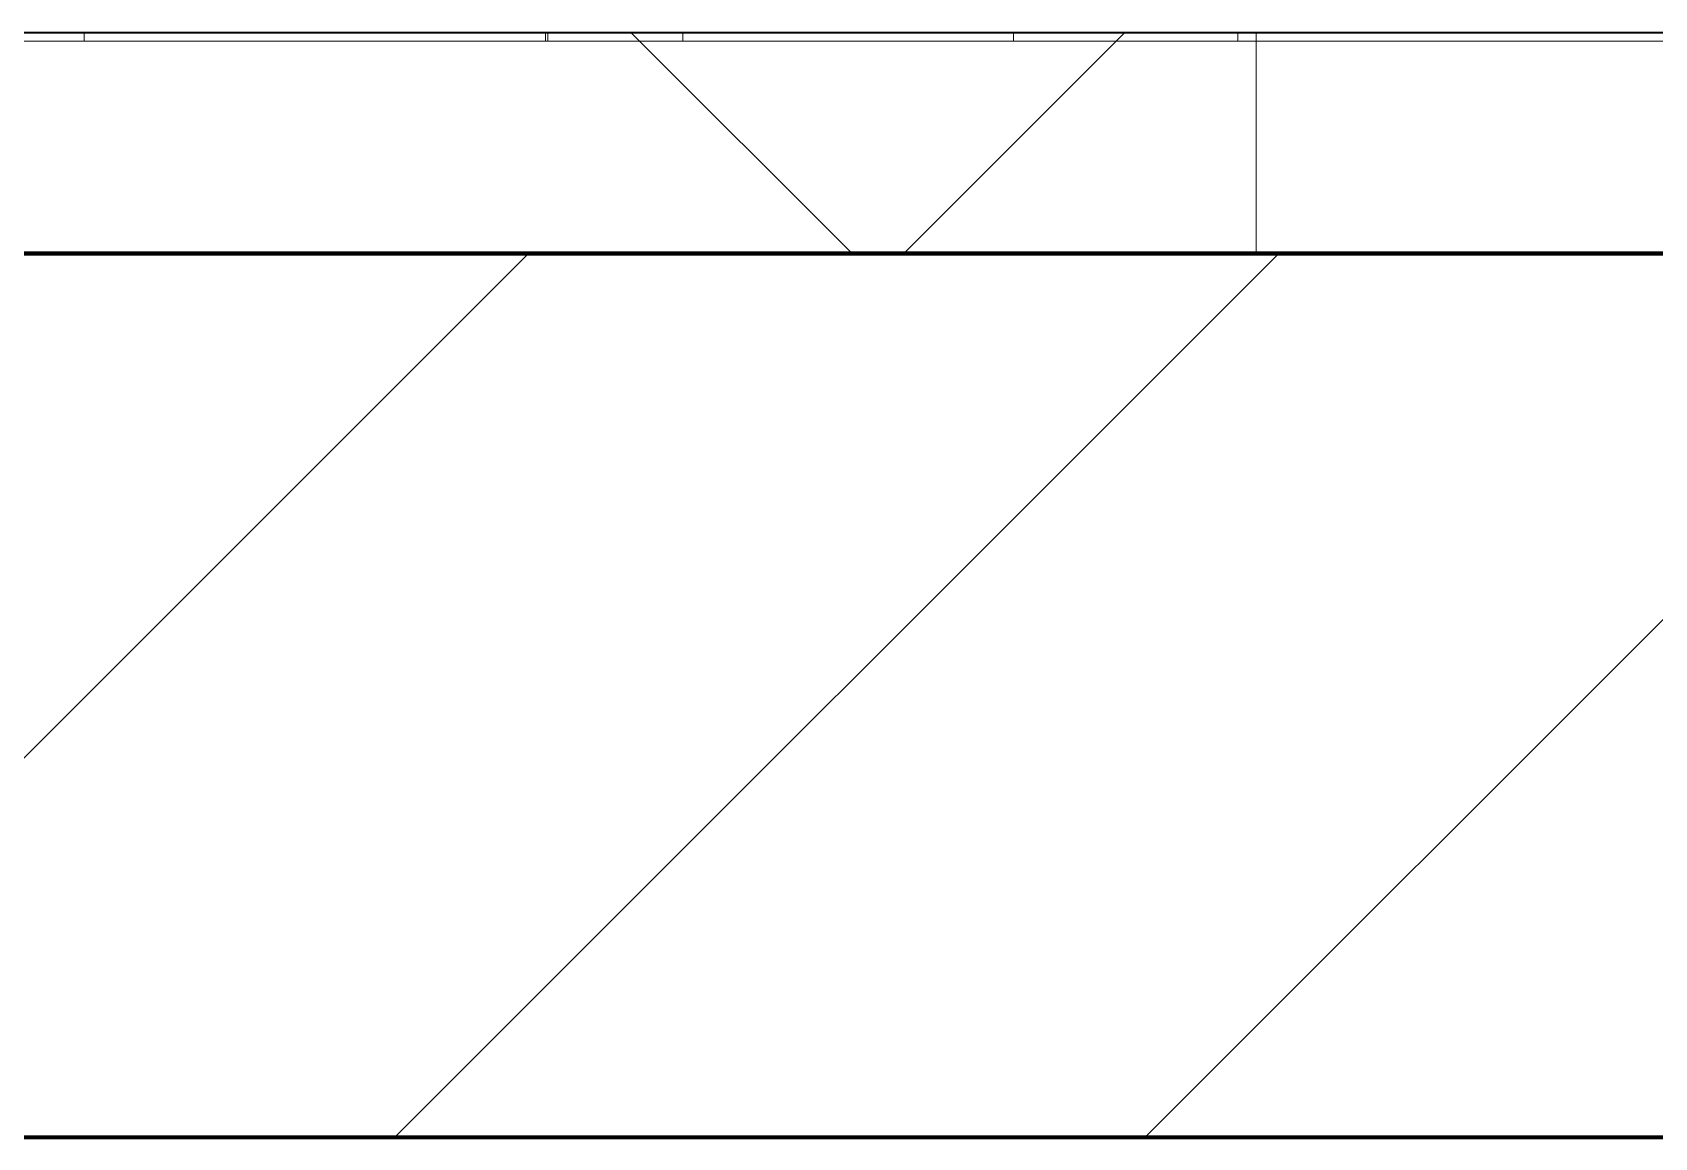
# Model space of a CAD drawing. Header units: millimetres. Extents: x -920231 to -841213, y -17301 to 22361.
# Drawn here: x -861659.2 to -861292.3, y -3375.9 to -3125.9 of the extents above; entities that cross this region are included whole.
import ezdxf

# ---------------------------------------------------------------- set-up
doc = ezdxf.new("R2010")
doc.units = ezdxf.units.MM
for name, color, linetype, lineweight in [('A-GLAZ-CURT', 2, 'Continuous', 9), ('A-WALL', 5, 'Continuous', 35), ('A-WALL-FNSH', 2, 'Continuous', 35), ('A-WALL-PATT', 1, 'Continuous', 35)]:
    doc.layers.add(name, color=color, linetype=linetype, lineweight=lineweight)

# ---------------------------------------------------------------- blocks, each defined once
blk = doc.blocks.new('PPLS-PP19_Custom Tile Pattern - Custom Tile Pattern-V83-4230-01 ENLARGED MULTI-PURPOSE LEVEL - REFLECTED CEILING PLAN - SHEET 1')
at = {"layer": 'A-GLAZ-CURT'}
for p, q in [((34.85, 0), (139.22, 0)), ((34.85, -2), (34.85, 0)), ((139.22, 0), (139.22, -2)), ((170.29, 0), (245.04, 0)), ((170.29, -2), (170.29, 0)), ((195.99, 0), (213.31, 0)), ((213.31, 0), (195.99, 0)), ((230.06, 0), (300, 0)), ((245.04, 0), (245.04, -2)), ((295.8, 0), (300, 0)), ((295.8, -2), (295.8, 0)), ((300, 0), (300, -2)), ((-300, -2), (300, -2)), ((139.22, -2), (34.85, -2)), ((139.77, 0), (139.77, -2)), ((245.04, -2), (170.29, -2)), ((300, -2), (295.8, -2)), ((300, -2), (300, -50)), ((300, -50), (-300, -50))]:
    blk.add_line(p, q, dxfattribs=at)
for points, knots in [([(-126.5, 0), (-122.44, 0), (-108.71, 0), (-86.68, 0), (-63.44, 0), (-54.4, 0), (-48.53, 0), (-30.79, 0), (-18.03, 0), (8.61, 0), (15.02, 0), (22.91, 0), (31, 0), (36.29, 0), (39.94, 0), (40.43, 0)], [-5231.017328, -5231.017328, -5231.017328, -5231.017328, -4994.692869, -4542.524482, -4008.285538, -3689.699207, -3546.54457, -3315.260113, -2864.387349, -2439.246196, -2084.094819, -1956.422387, -1818.904206, -1645.594513, -1619.124411, -1619.124411, -1619.124411, -1619.124411]), ([(31.18, 0), (25.97, 0), (11.99, 0), (-16.92, 0), (-47.42, 0), (-65.35, 0), (-66.28, 0), (-66.31, 0)], [-4496.803627, -4496.803627, -4496.803627, -4496.803627, -4222.080604, -3745.412743, -2981.410125, -2542.574734, -2526.906796, -2526.906796, -2526.906796, -2526.906796]), ([(76.63, 0), (74.8, 0), (67.65, 0), (53.52, 0), (37, 0), (24.07, 0), (12.82, 0), (-2.9, 0), (-20.62, 0), (-32.81, 0), (-44.85, 0), (-51.43, 0), (-51.79, 0)], [-3095.572228, -3095.572228, -3095.572228, -3095.572228, -2950.589685, -2634.532728, -2313.748533, -2106.613311, -1925.670641, -1617.263037, -1290.787923, -1039.307308, -819.71621, -644.910881, -644.910881, -644.910881, -644.910881]), ([(30.82, 0), (29.27, 0), (20.14, 0), (3.54, 0), (-14.52, 0), (-28.7, 0), (-31.12, 0)], [-10462.034656, -10462.034656, -10462.034656, -10462.034656, -10363.088938, -9884.23066, -9424.652049, -9303.357311, -9303.357311, -9303.357311, -9303.357311]), ([(-31.1, 0), (-28.22, 0), (-16.89, 0), (8.83, 0), (43.36, 0), (70.92, 0), (82.12, 0), (83.66, 0)], [-6056.719018, -6056.719018, -6056.719018, -6056.719018, -5862.463379, -5340.621928, -4573.028122, -4094.177415, -3869.465285, -3869.465285, -3869.465285, -3869.465285]), ([(40.22, 0), (35.23, 0), (24.1, 0), (2.64, 0), (-17.6, 0), (-28.63, 0), (-30.74, 0)], [-4066.332663, -4066.332663, -4066.332663, -4066.332663, -3766.694881, -3333.063701, -2994.501669, -2710.888442, -2710.888442, -2710.888442, -2710.888442]), ([(-30.52, 0), (-27.11, 0), (-17.83, 0), (5.99, 0), (22.06, 0), (37.44, 0), (45.92, 0), (57.76, 0), (64.47, 0), (72.74, 0), (75.22, 0), (76.03, 0), (76.21, 0)], [-2323.618664, -2323.618664, -2323.618664, -2323.618664, -2142.497158, -1716.209403, -1206.526904, -1089.329421, -901.315459, -753.071572, -495.328968, -421.953223, -334.951786, -290.452333, -290.452333, -290.452333, -290.452333]), ([(-28.57, 0), (-26.93, 0), (-20.29, 0), (-11.45, 0), (2.08, 0), (13.15, 0), (21.24, 0), (24.62, 0), (24.72, 0), (24.72, 0)], [-5361.429781, -5361.429781, -5361.429781, -5361.429781, -5261.36855, -5050.479954, -4785.90057, -4596.498881, -4445.288762, -4384.376941, -4376.041937, -4376.041937, -4376.041937, -4376.041937]), ([(-15.19, 0), (-13.07, 0), (7.48, 0), (42.82, 0), (88.72, 0), (120.63, 0), (138.28, 0), (138.53, 0)], [-461.142613, -461.142613, -461.142613, -461.142613, -429.606584, -390.253598, -346.313304, -291.370682, -290.5735, -290.5735, -290.5735, -290.5735]), ([(103.09, 0), (101.08, 0), (86.31, 0), (63.34, 0), (35.84, 0), (18.55, 0), (11.55, 0), (9.01, 0)], [-375.435014, -375.435014, -375.435014, -375.435014, -369.147452, -330.153101, -307.516438, -285.83788, -269.307637, -269.307637, -269.307637, -269.307637]), ([(24.69, 0), (24.54, 0), (20.99, 0), (15.48, 0), (10.8, 0), (9.63, 0)], [-4368.572414, -4368.572414, -4368.572414, -4368.572414, -4306.476363, -4080.000647, -3772.857994, -3772.857994, -3772.857994, -3772.857994]), ([(18.16, 0), (19.15, 0), (24.25, 0), (25.66, 0), (26.12, 0)], [-5700.113719, -5700.113719, -5700.113719, -5700.113719, -5554.232259, -5302.431367, -5302.431367, -5302.431367, -5302.431367]), ([(112.61, 0), (110.31, 0), (104.62, 0), (92.38, 0), (85.59, 0), (74.4, 0), (62.26, 0), (51.85, 0), (43.81, 0), (29.53, 0), (20.67, 0), (18.85, 0), (18.16, 0)], [-8045.692497, -8045.692497, -8045.692497, -8045.692497, -7723.759874, -7531.75727, -7135.649961, -6924.452779, -6738.82075, -6548.303034, -6314.283804, -6135.05769, -5972.647715, -5832.674503, -5832.674503, -5832.674503, -5832.674503]), ([(27.44, 0), (27.9, 0), (29.54, 0), (38.07, 0), (53.39, 0), (71.67, 0), (84.83, 0), (86.01, 0), (92.51, 0), (94.33, 0)], [-5037.309798, -5037.309798, -5037.309798, -5037.309798, -4887.603822, -4705.298446, -4353.683244, -3960.84581, -3759.045785, -3336.541051, -2783.776468, -2783.776468, -2783.776468, -2783.776468]), ([(53.18, 0), (53.06, 0), (52.22, 0), (44.99, 0), (36.46, 0), (30.82, 0)], [-622.740158, -622.740158, -622.740158, -622.740158, -566.066452, -360.610861, 0, 0, 0, 0]), ([(136.44, 0), (121.66, 0), (86.93, 0), (51.16, 0), (31.18, 0)], [-106.750556, -106.750556, -106.750556, -106.750556, -59.610984, 0, 0, 0, 0]), ([(111.41, 0), (109.32, 0), (96.29, 0), (76.86, 0), (57.82, 0), (46.51, 0), (41.18, 0), (36.02, 0), (35.54, 0), (35.54, 0)], [-410.537058, -410.537058, -410.537058, -410.537058, -401.860199, -357.622665, -341.267687, -334.000314, -326.15566, -319.318397, -317.489778, -317.489778, -317.489778, -317.489778]), ([(36.29, 0), (37.77, 0), (48.82, 0), (64.79, 0), (95.91, 0), (124.45, 0), (132.42, 0), (134.6, 0)], [-314.598523, -314.598523, -314.598523, -314.598523, -305.899624, -287.17622, -249.500363, -194.761443, -152.241002, -152.241002, -152.241002, -152.241002]), ([(70.61, 0), (66.16, 0), (55.8, 0), (45.31, 0), (41.09, 0), (40.72, 0)], [-4647.237329, -4647.237329, -4647.237329, -4647.237329, -4326.416877, -4098.545751, -4076.385161, -4076.385161, -4076.385161, -4076.385161]), ([(40.73, 0), (43.91, 0), (51.65, 0), (58.74, 0), (61.34, 0), (61.45, 0)], [-1613.791326, -1613.791326, -1613.791326, -1613.791326, -1443.202566, -1228.752106, -1120.932285, -1120.932285, -1120.932285, -1120.932285]), ([(41.05, 0), (43.13, 0), (51.67, 0), (71.92, 0), (96.03, 0), (108.85, 0), (112.55, 0)], [-125.706337, -125.706337, -125.706337, -125.706337, -118.513713, -97.899267, -63.759246, -51.656848, -51.656848, -51.656848, -51.656848]), ([(61.47, 0), (61.47, 0), (61.21, 0), (54.61, 0), (53.71, 0), (53.56, 0)], [-1113.311073, -1113.311073, -1113.311073, -1113.311073, -1096.402191, -891.204116, -747.28819, -747.28819, -747.28819, -747.28819]), ([(76.22, 0), (75.58, 0), (73.64, 0), (71.05, 0), (70.61, 0)], [-193.634889, -193.634889, -193.634889, -193.634889, -31.537676, 0, 0, 0, 0]), ([(94.4, 0), (94.4, 0), (94.64, 0), (99.11, 0), (105.9, 0), (110.42, 0), (111.57, 0)], [-2348.345796, -2348.345796, -2348.345796, -2348.345796, -2310.419338, -2233.599744, -2052.234781, -1988.411763, -1988.411763, -1988.411763, -1988.411763]), ([(129.02, 0), (129, 0), (124.41, 0), (122.35, 0), (114.96, 0), (108.04, 0), (103.09, 0)], [-35.354907, -35.354907, -35.354907, -35.354907, -31.430235, -22.807238, -15.488593, 0, 0, 0, 0]), ([(111.67, 0), (110.86, 0), (109.19, 0), (105.66, 0), (105.23, 0), (105.23, 0)], [-9092.110255, -9092.110255, -9092.110255, -9092.110255, -9012.77275, -8966.157302, -8929.495943, -8929.495943, -8929.495943, -8929.495943]), ([(105.26, 0), (105.52, 0), (109.64, 0), (111.59, 0), (112.42, 0)], [-8920.561005, -8920.561005, -8920.561005, -8920.561005, -8814.835624, -8663.23713, -8663.23713, -8663.23713, -8663.23713]), ([(112.57, 0), (114.84, 0), (122.44, 0), (139.94, 0), (163.31, 0), (185.23, 0), (193.62, 0), (194.69, 0), (194.79, 0)], [-1969.706266, -1969.706266, -1969.706266, -1969.706266, -1843.028543, -1530.39897, -1095.004608, -529.74427, -295.064701, -265.121568, -265.121568, -265.121568, -265.121568]), ([(168.37, 0), (167.68, 0), (162.47, 0), (148.15, 0), (123.64, 0), (112.58, 0)], [-543.375029, -543.375029, -543.375029, -543.375029, -530.793311, -458.593899, -412.174797, -412.174797, -412.174797, -412.174797]), ([(114.39, 0), (114.2, 0), (113.77, 0), (113.25, 0), (112.96, 0)], [-8148.58938, -8148.58938, -8148.58938, -8148.58938, -8105.191388, -8062.814755, -8062.814755, -8062.814755, -8062.814755]), ([(113.09, 0), (116.8, 0), (121.95, 0), (128.82, 0), (129.02, 0), (129.02, 0)], [-51.0682, -51.0682, -51.0682, -51.0682, -39.050993, -35.895543, -35.445596, -35.445596, -35.445596, -35.445596]), ([(157.9, 0), (156.77, 0), (151.67, 0), (143.29, 0), (134.04, 0), (126.24, 0), (118.6, 0), (115.53, 0), (113.92, 0), (113.66, 0)], [-10292.955006, -10292.955006, -10292.955006, -10292.955006, -10098.273015, -9847.788484, -9677.714971, -9567.007022, -9453.21225, -9220.200448, -9177.88488, -9177.88488, -9177.88488, -9177.88488]), ([(184.06, 0), (182.69, 0), (178.12, 0), (171, 0), (161.95, 0), (161.28, 0), (158.35, 0), (157.85, 0), (157.77, 0)], [-11236.475882, -11236.475882, -11236.475882, -11236.475882, -11105.624034, -10839.086983, -10768.332124, -10666.779182, -10580.760289, -10550.278881, -10550.278881, -10550.278881, -10550.278881]), ([(183.63, 0), (178.75, 0), (170.12, 0), (159.34, 0), (158.33, 0), (158.3, 0)], [-161.900483, -161.900483, -161.900483, -161.900483, -143.776725, -129.632772, -123.352749, -123.352749, -123.352749, -123.352749]), ([(159.07, 0), (159.13, 0), (160.84, 0), (165.21, 0), (174.15, 0), (185.98, 0), (208.82, 0), (219.42, 0), (230.06, 0)], [-115.643202, -115.643202, -115.643202, -115.643202, -114.681583, -87.660824, -65.295536, -41.623857, -24.459831, 0, 0, 0, 0]), ([(215.22, 0), (214.62, 0), (210.55, 0), (203.98, 0), (187.54, 0), (175.3, 0), (169.49, 0)], [-203.825446, -203.825446, -203.825446, -203.825446, -198.527383, -184.406837, -162.427601, -142.916156, -142.916156, -142.916156, -142.916156]), ([(170.29, 0), (170.39, 0), (171.48, 0), (172.17, 0), (172.45, 0)], [-59.471458, -59.471458, -59.471458, -59.471458, -56.742688, -29.735729, -29.735729, -29.735729, -29.735729]), ([(172.07, 0), (177.66, 0), (187.87, 0), (201.08, 0), (207.47, 0), (213.96, 0), (215.11, 0)], [-255.364076, -255.364076, -255.364076, -255.364076, -237.955587, -223.92608, -215.862851, -208.75215, -208.75215, -208.75215, -208.75215]), ([(300, 0), (286.53, 0), (254.22, 0), (213.46, 0), (191.17, 0), (184.39, 0)], [-285.253232, -285.253232, -285.253232, -285.253232, -244.693688, -187.987675, -162.842013, -162.842013, -162.842013, -162.842013]), ([(193.8, 0), (193.33, 0), (190.93, 0), (187.69, 0), (184.42, 0)], [-11665.349007, -11665.349007, -11665.349007, -11665.349007, -11565.880756, -11247.828351, -11247.828351, -11247.828351, -11247.828351]), ([(300, 0), (288.22, 0), (262, 0), (230.48, 0), (220, 0), (219.04, 0)], [-12528.858583, -12528.858583, -12528.858583, -12528.858583, -11905.454923, -11162.864862, -10859.773777, -10859.773777, -10859.773777, -10859.773777]), ([(219.84, 0), (220.8, 0), (227.72, 0), (240.28, 0), (245.04, 0)], [-10674.31991, -10674.31991, -10674.31991, -10674.31991, -10511.382485, -9932.504441, -9932.504441, -9932.504441, -9932.504441]), ([(284.78, 0), (284.83, 0), (285.23, 0), (287.47, 0), (293.59, 0), (297.76, 0), (300, 0)], [-4096.535135, -4096.535135, -4096.535135, -4096.535135, -4053.389046, -3959.664717, -3862.421465, -3746.95702, -3746.95702, -3746.95702, -3746.95702]), ([(295.8, 0), (294.18, 0), (290.94, 0), (286.68, 0), (285.79, 0)], [-4679.165325, -4679.165325, -4679.165325, -4679.165325, -4358.271401, -4213.061173, -4213.061173, -4213.061173, -4213.061173])]:
    blk.add_open_spline(points, degree=3, knots=knots, dxfattribs=at)
for points in [[(34.85, 0), (36.59, 0), (38.58, 0), (40.72, 0)], [(80.35, 0), (79.57, 0), (78.27, 0), (76.63, 0)], [(84.06, 0), (83.48, 0), (82.41, 0), (81.72, 0)], [(195.11, 0), (194.91, 0), (194.44, 0), (193.8, 0)]]:
    blk.add_open_spline(points, degree=3, dxfattribs=at)
blk = doc.blocks.new('PPLS-PP19_Custom Tile Pattern - Custom Tile Pattern-V84-4230-01 ENLARGED MULTI-PURPOSE LEVEL - REFLECTED CEILING PLAN - SHEET 1')
at = {"layer": 'A-GLAZ-CURT'}
for p, q in [((-300, 0), (-202.31, 0)), ((-300, -2), (-300, 0)), ((-293.07, 0), (-275.75, 0)), ((-275.75, 0), (-293.07, 0)), ((-222.32, 0), (-205, 0)), ((-205, 0), (-222.32, 0)), ((-300, -2), (300, -2)), ((-300, -50), (-300, -2)), ((-202.31, -2), (-300, -2)), ((300, -50), (-300, -50))]:
    blk.add_line(p, q, dxfattribs=at)
at = {"layer": 'A-GLAZ-CURT', "flags": 128}
for points in [[(-300, 0), (-291.7, 0), (-283.58, 0), (-275.62, 0), (-267.8, 0), (-260.12, 0), (-252.56, 0), (-245.12, 0), (-237.77, 0), (-230.5, 0), (-223.32, 0), (-216.2, 0), (-209.18, 0), (-202.31, 0)], [(-200.68, 0), (-206.74, 0), (-213.02, 0), (-219.49, 0), (-226.14, 0), (-232.95, 0), (-239.91, 0), (-247.01, 0), (-254.25, 0), (-261.61, 0), (-269.09, 0), (-276.68, 0), (-284.36, 0), (-292.14, 0), (-300, 0)]]:
    blk.add_lwpolyline(points, dxfattribs=at)
at = {"layer": 'A-GLAZ-CURT'}
for points, knots in [([(-300, 0), (-284.65, 0), (-236.57, 0), (-184.21, 0), (-151.15, 0), (-140.66, 0)], [-5323.127839, -5323.127839, -5323.127839, -5323.127839, -4502.809032, -2700.551212, -1671.606487, -1671.606487, -1671.606487, -1671.606487]), ([(-200.11, 0), (-204.71, 0), (-229.98, 0), (-262.56, 0), (-294.48, 0), (-300, 0)], [-15451.585892, -15451.585892, -15451.585892, -15451.585892, -15131.813646, -13729.592194, -13439.944408, -13439.944408, -13439.944408, -13439.944408]), ([(-137.88, 0), (-140.56, 0), (-147.66, 0), (-147.69, 0), (-158.72, 0), (-174.02, 0), (-185.59, 0), (-209.77, 0), (-232.01, 0), (-255.22, 0), (-262.59, 0), (-264.9, 0), (-265.4, 0)], [-3187.727384, -3187.727384, -3187.727384, -3187.727384, -2919.378265, -2477.344047, -2237.412286, -2029.680487, -1755.085331, -1400.429864, -858.079193, -543.655514, -208.940337, 0, 0, 0, 0]), ([(-258.6, 0), (-257.91, 0), (-254.26, 0), (-241.25, 0), (-225.99, 0), (-213.1, 0), (-205.23, 0), (-201.13, 0), (-200.11, 0)], [-5722.54675, -5722.54675, -5722.54675, -5722.54675, -5657.471696, -5413.335975, -5017.494783, -4832.723979, -4666.091899, -4610.119082, -4610.119082, -4610.119082, -4610.119082]), ([(-200.66, 0), (-207.98, 0), (-217.77, 0), (-231.26, 0), (-233.46, 0), (-234, 0)], [-1365.823924, -1365.823924, -1365.823924, -1365.823924, -978.033455, -846.069444, -682.911962, -682.911962, -682.911962, -682.911962]), ([(-233.49, 0), (-233.44, 0), (-232.38, 0), (-230.74, 0), (-225.3, 0), (-223.63, 0)], [-455.274641, -455.274641, -455.274641, -455.274641, -440.605512, -119.536984, 0, 0, 0, 0]), ([(-223.63, 0), (-219.39, 0), (-206.17, 0), (-188.58, 0), (-169.02, 0), (-152.12, 0), (-137.21, 0), (-130.18, 0), (-128.18, 0)], [-5463.295695, -5463.295695, -5463.295695, -5463.295695, -5161.076232, -4739.070012, -4465.409639, -4149.119819, -3839.893365, -3666.795846, -3666.795846, -3666.795846, -3666.795846])]:
    blk.add_open_spline(points, degree=3, knots=knots, dxfattribs=at)

msp = doc.modelspace()

# ---------------------------------------------------------------- hatches: boundary and pattern name
at = {"layer": 'A-WALL-PATT', "lineweight": 9}
h = msp.add_hatch(dxfattribs=at)
h.set_pattern_fill('FP_3', color=256, style=0, pattern_type=2)
h.set_pattern_definition([(45, (0, 0), (-212.13203, 212.13203), []), (135, (0, 0), (-212.13203, -212.13203), [])])
h.paths.add_polyline_path([(-850767.37, -3175.94), (-850767.37, -3125.94), (-868697.34, -3125.94), (-868743.96, -3175.94), (-850867, -3175.94)])
h = msp.add_hatch(dxfattribs=at)
h.set_pattern_fill('FP_2', color=256, style=0, pattern_type=2)
h.set_pattern_definition([(45, (0, 0), (-84.852814, 84.852814), [])])
h.paths.add_polyline_path([(-850567.37, -3375.94), (-850567.37, -3175.94), (-868402.13, -3175.94), (-868588.64, -3375.94), (-850766.31, -3375.94)])

# ---------------------------------------------------------------- linework, layer by layer
at = {"layer": 'A-WALL', "color": 7, "lineweight": 70}
for p, q in [((-868402.13, -3175.94), (-850767.37, -3175.94)), ((-850767.37, -3175.94), (-868402.13, -3175.94)), ((-850766.31, -3375.94), (-868588.64, -3375.94))]:
    msp.add_line(p, q, dxfattribs=at)
at = {"layer": 'A-WALL-FNSH', "color": 250}
msp.add_line((-868697.34, -3125.94), (-850817.37, -3125.94), dxfattribs=at)

# ---------------------------------------------------------------- block references
at = {"layer": 'A-GLAZ-CURT'}
for name, p in [('PPLS-PP19_Custom Tile Pattern - Custom Tile Pattern-V83-4230-01 ENLARGED MULTI-PURPOSE LEVEL - REFLECTED CEILING PLAN - SHEET 1', (-861682.37, -3125.94)), ('PPLS-PP19_Custom Tile Pattern - Custom Tile Pattern-V84-4230-01 ENLARGED MULTI-PURPOSE LEVEL - REFLECTED CEILING PLAN - SHEET 1', (-861082.37, -3125.94))]:
    msp.add_blockref(name, p, dxfattribs=at)

doc.saveas('drawing.dxf')
